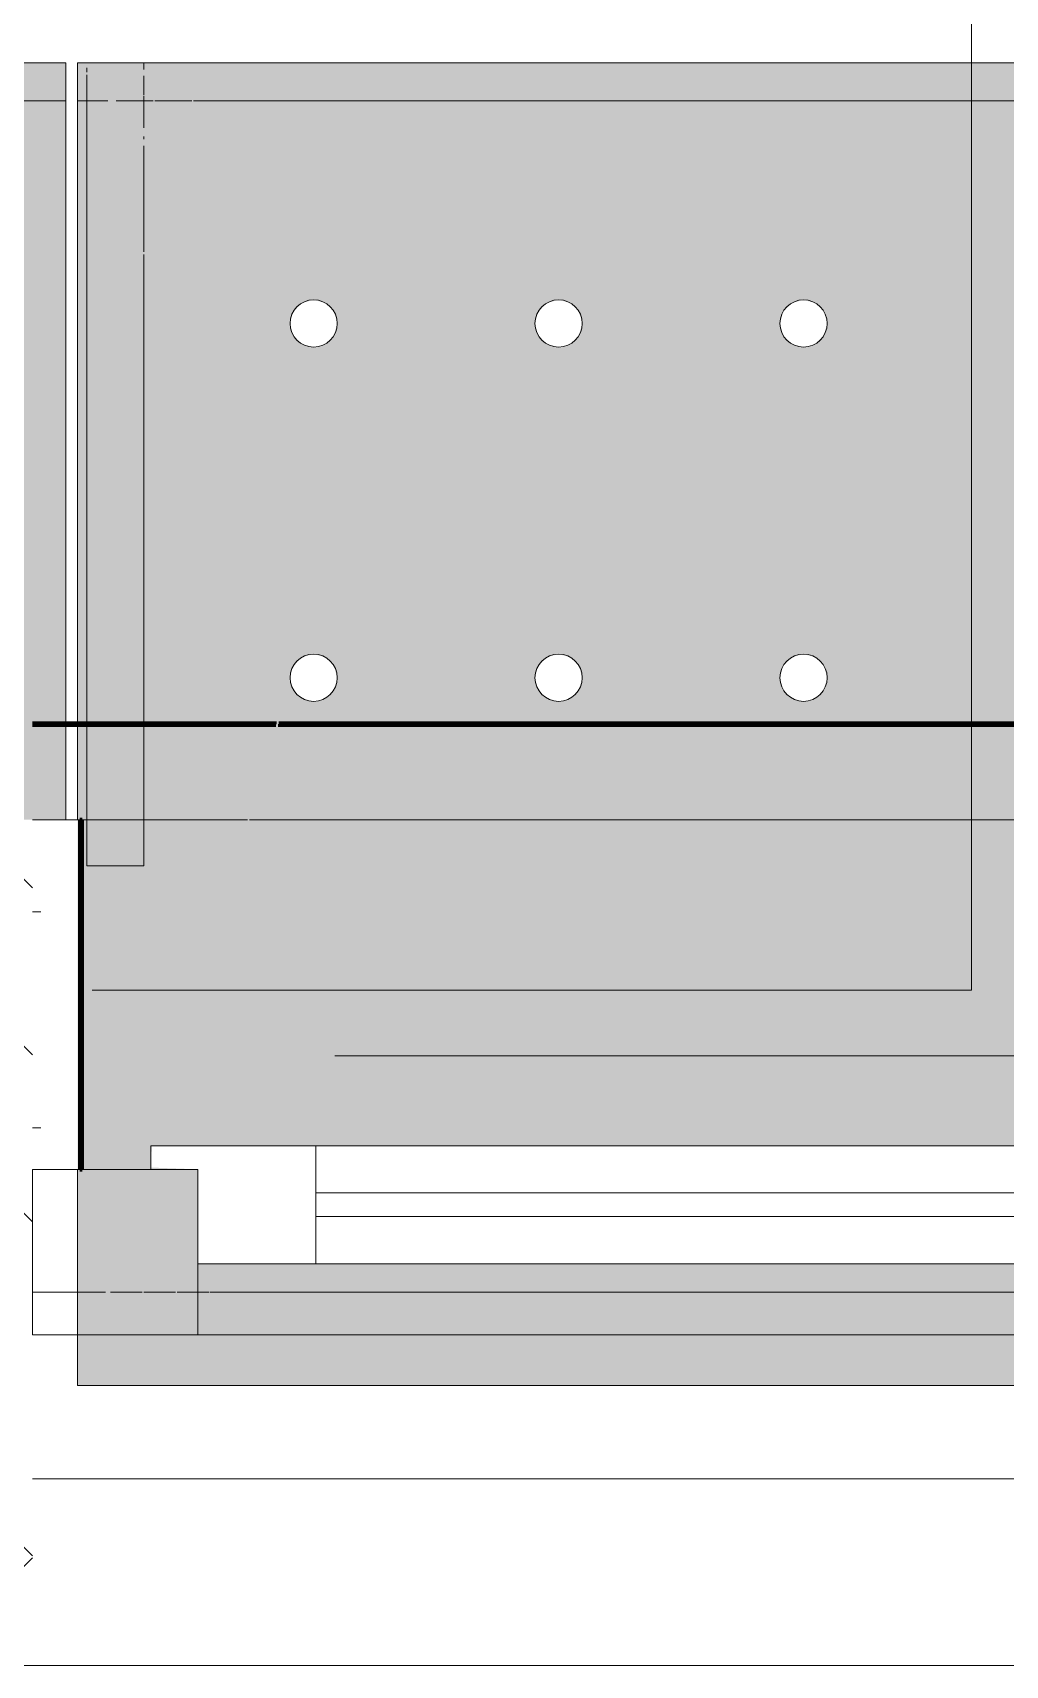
# Model space of a CAD drawing. Header units: millimetres. Extents: x -5426 to 189269, y -8553 to 29000.
# Drawn here: x 33870 to 34282, y -258 to 433 of the extents above; entities that cross this region are included whole.
import ezdxf

# ---------------------------------------------------------------- set-up
doc = ezdxf.new("R2010")
doc.units = ezdxf.units.MM
doc.linetypes.add('Осевая', pattern=[3175, 635, -476.25, 1587.5, -476.25])
for name, color, linetype, lineweight in [('A-GLAZ', 7, 'Continuous', 9), ('A-GLAZ-1', 7, 'Continuous', 13), ('A-WALL', 7, 'Continuous', 9), ('A-WALL-IDEN', 7, 'Continuous', 9), ('I-WALL', 7, 'Continuous', 9), ('Оси-2', 7, 'Осевая', 9)]:
    doc.layers.add(name, color=color, linetype=linetype, lineweight=lineweight)
for name, color, linetype, lineweight, true_color in [('A-WALL-1', 7, 'Continuous', 9, 0xc0c0c0), ('A-WALL-2', 7, 'Continuous', 9, 0xcbc7bf), ('I-WALL-13', 7, 'Continuous', 53, 0xeaa7bf), ('I-WALL-17', 7, 'Continuous', 80, 0xffd2ff), ('I-WALL-3', 7, 'Continuous', 9, 0xc0c0c0), ('I-WALL-4', 7, 'Continuous', 9, 0xcbc7bf), ('S-WALL-ANLY', 7, 'Continuous', 13, 0x008040), ('Знаки-2', 9, 'Continuous', 9, 0x808080), ('Знаки-3', 7, 'Continuous', 9, 0xc1bbaf), ('Знаки-5', 7, 'Continuous', 9, 0xaba79f), ('Знаки-6', 7, 'Continuous', 9, 0xccc5b7), ('Знаки-7', 7, 'Continuous', 9, 0xd5cdbe), ('Знаки-8', 7, 'Continuous', 9, 0xd1cabb), ('Знаки-9', 7, 'Continuous', 9, 0xd4ccbd)]:
    doc.layers.add(name, color=color, linetype=linetype, lineweight=lineweight, true_color=true_color)
doc.layers.add('Знаки-4', color=7, linetype='Continuous', lineweight=9, transparency=0.5)
pattern_1 = [(0, (0, 0), (121.92, 30.48), [10.058, -81.382, 10.058, -81.382, -487.68]), (0, (0, 0), (121.92, 30.48), [-182.88, 10.058, -172.822, 10.058, -81.382, -213.36]), (0, (0, 0), (121.92, 30.48), [-457.2, 10.058, -50.902, 10.058, -142.342]), (120, (45.72, 15.24), (-87.356454, 90.345817), [10.058, -81.382, 10.058, -81.382, -487.68]), (120, (45.72, 15.24), (-87.356454, 90.345817), [-182.88, 10.058, -172.822, 10.058, -81.382, -213.36]), (120, (45.72, 15.24), (-87.356454, 90.345817), [-457.2, 10.058, -50.902, 10.058, -142.342]), (240, (60.96, 76.2), (-34.563546, -120.825817), [10.058, -81.382, 10.058, -81.382, -487.68]), (240, (60.96, 76.2), (-34.563546, -120.825817), [-182.88, 10.058, -172.822, 10.058, -81.382, -213.36]), (240, (60.96, 76.2), (-34.563546, -120.825817), [-457.2, 10.058, -50.902, 10.058, -142.342])]

# ---------------------------------------------------------------- blocks, each defined once
blk = doc.blocks.new('120_Окно_СКБ_2Ст - 120_Окно_СКБ_2Ст 2100х2400 _мал створка справа_-22446225-План отделки стен 3 этажа в осях 1-12')
at = {"layer": 'A-GLAZ'}
for p, q in [((1000.47, -57), (-999.03, -57)), ((1008.01, -57), (1000.7, -57)), ((1015.7, -57), (1008.39, -57)), ((1023.39, -57), (1016.09, -57)), ((1031, -57), (1024.54, -57)), ((1050, -57), (1031, -57)), ((270, -107), (930, -107)), ((930, -117), (270, -117)), ((1003.52, -127), (1030, -127))]:
    blk.add_line(p, q, dxfattribs=at)
at = {"layer": 'A-GLAZ-1'}
for p, q in [((980, -127), (980, -57)), ((980, -57), (1050, -57)), ((1050, -57), (1050, -127)), ((980, -87), (220, -87)), ((930, -137), (930, -87)), ((980, -127), (980, -87)), ((1050, -127), (980, -127)), ((1000, -127), (980, -127)), ((1000, -137), (1000, -127)), ((200, -137), (1000, -137)), ((1000, -137), (200, -137))]:
    blk.add_line(p, q, dxfattribs=at)
blk = doc.blocks.new('Зашивка радиатора_ с перфорацией М5 - Зашивка радиатора_ с перфорацией М5-V54-План отделки стен 3 этажа в осях 1-12')
at = {"layer": 'Знаки-4'}
h = blk.add_hatch(color=256, dxfattribs=at)
h.paths.add_polyline_path([(1406.88, 380), (-310, 380), (-310, -179.94), (1750, -179.94), (1750, 380), (1699, 380)])
h.paths.add_polyline_path([(1041.51, 328.5), (1699, 328.5), (1699, 288.5), (1719, 287.72), (1718.54, 278.5), (919, 278.5), (919, 288.5), (939, 288.5), (939, 328.5)])
h.paths.add_polyline_path([(-54.59, 328.5), (869, 328.5), (869, 288.5), (889, 288.5), (889, 278.5), (-281, 278.5), (-280, 288.5), (-261, 288.5), (-261, 328.5), (-127.53, 328.5)])
h.paths.add_polyline_path([(923.75, 90.35), (928.75, 89.02), (932.41, 85.35), (933.75, 80.35), (932.41, 75.35), (928.75, 71.69), (923.75, 70.35), (918.75, 71.69), (915.09, 75.35), (913.75, 80.35), (915.09, 85.35), (918.75, 89.02), (921.16, 90.01)])
h.paths.add_polyline_path([(1027.5, 90.35), (1032.5, 89.02), (1036.16, 85.35), (1037.5, 80.35), (1036.16, 75.35), (1032.5, 71.69), (1027.5, 70.35), (1022.5, 71.69), (1018.84, 75.35), (1017.5, 80.35), (1018.84, 85.35), (1022.5, 89.02), (1024.91, 90.01)])
h.paths.add_polyline_path([(1338.75, 90.35), (1343.75, 89.02), (1347.41, 85.35), (1348.75, 80.35), (1347.41, 75.35), (1343.75, 71.69), (1338.75, 70.35), (1333.75, 71.69), (1330.09, 75.35), (1328.75, 80.35), (1330.09, 85.35), (1333.75, 89.02), (1336.16, 90.01)])
h.paths.add_polyline_path([(1235, 90.35), (1240, 89.02), (1243.66, 85.35), (1245, 80.35), (1243.66, 75.35), (1240, 71.69), (1235, 70.35), (1230, 71.69), (1226.34, 75.35), (1225, 80.35), (1226.34, 85.35), (1230, 89.02), (1232.41, 90.01)])
h.paths.add_polyline_path([(1442.5, 90.35), (1447.5, 89.02), (1451.16, 85.35), (1452.5, 80.35), (1451.16, 75.35), (1447.5, 71.69), (1442.5, 70.35), (1437.5, 71.69), (1433.84, 75.35), (1432.5, 80.35), (1433.84, 85.35), (1437.5, 89.02), (1439.91, 90.01)])
h.paths.add_polyline_path([(1546.25, 90.35), (1551.25, 89.02), (1554.91, 85.35), (1556.25, 80.35), (1554.91, 75.35), (1551.25, 71.69), (1546.25, 70.35), (1541.25, 71.69), (1537.59, 75.35), (1536.25, 80.35), (1537.59, 85.35), (1541.25, 89.02), (1543.66, 90.01)])
h.paths.add_polyline_path([(1131.25, 90.35), (1136.25, 89.02), (1139.91, 85.35), (1141.25, 80.35), (1139.91, 75.35), (1136.25, 71.69), (1131.25, 70.35), (1126.25, 71.69), (1122.59, 75.35), (1121.25, 80.35), (1122.59, 85.35), (1126.25, 89.02), (1128.66, 90.01)])
h.paths.add_polyline_path([(1650, 90.35), (1655, 89.02), (1658.66, 85.35), (1660, 80.35), (1658.66, 75.35), (1655, 71.69), (1650, 70.35), (1645, 71.69), (1641.34, 75.35), (1640, 80.35), (1641.34, 85.35), (1645, 89.02), (1647.41, 90.01)])
h.paths.add_polyline_path([(820, 90.35), (825, 89.02), (828.66, 85.35), (830, 80.35), (828.66, 75.35), (825, 71.69), (820, 70.35), (815, 71.69), (811.34, 75.35), (810, 80.35), (811.34, 85.35), (815, 89.02), (817.41, 90.01)])
h.paths.add_polyline_path([(716.25, 90.35), (721.25, 89.02), (724.91, 85.35), (726.25, 80.35), (724.91, 75.35), (721.25, 71.69), (716.25, 70.35), (711.25, 71.69), (707.59, 75.35), (706.25, 80.35), (707.59, 85.35), (711.25, 89.02), (713.66, 90.01)])
h.paths.add_polyline_path([(197.5, 90.35), (202.5, 89.02), (206.16, 85.35), (207.5, 80.35), (206.16, 75.35), (202.5, 71.69), (197.5, 70.35), (192.5, 71.69), (188.84, 75.35), (187.5, 80.35), (188.84, 85.35), (192.5, 89.02), (194.91, 90.01)])
h.paths.add_polyline_path([(405, 90.35), (410, 89.02), (413.66, 85.35), (415, 80.35), (413.66, 75.35), (410, 71.69), (405, 70.35), (400, 71.69), (396.34, 75.35), (395, 80.35), (396.34, 85.35), (400, 89.02), (402.41, 90.01)])
h.paths.add_polyline_path([(93.75, 90.35), (98.75, 89.02), (102.41, 85.35), (103.75, 80.35), (102.41, 75.35), (98.75, 71.69), (93.75, 70.35), (88.75, 71.69), (85.09, 75.35), (83.75, 80.35), (85.09, 85.35), (88.75, 89.02), (91.16, 90.01)])
h.paths.add_polyline_path([(-10, 90.35), (-5, 89.02), (-1.34, 85.35), (0, 80.35), (-1.34, 75.35), (-5, 71.69), (-10, 70.35), (-15, 71.69), (-18.66, 75.35), (-20, 80.35), (-18.66, 85.35), (-15, 89.02), (-12.59, 90.01)])
h.paths.add_polyline_path([(301.25, 90.35), (306.25, 89.02), (309.91, 85.35), (311.25, 80.35), (309.91, 75.35), (306.25, 71.69), (301.25, 70.35), (296.25, 71.69), (292.59, 75.35), (291.25, 80.35), (292.59, 85.35), (296.25, 89.02), (298.66, 90.01)])
h.paths.add_polyline_path([(-113.75, 90.35), (-108.75, 89.02), (-105.09, 85.35), (-103.75, 80.35), (-105.09, 75.35), (-108.75, 71.69), (-113.75, 70.35), (-118.75, 71.69), (-122.41, 75.35), (-123.75, 80.35), (-122.41, 85.35), (-118.75, 89.02), (-116.34, 90.01)])
h.paths.add_polyline_path([(-217.5, 90.35), (-212.5, 89.02), (-208.84, 85.35), (-207.5, 80.35), (-208.84, 75.35), (-212.5, 71.69), (-217.5, 70.35), (-222.5, 71.69), (-226.16, 75.35), (-227.5, 80.35), (-226.16, 85.35), (-222.5, 89.02), (-220.09, 90.01)])
h.paths.add_polyline_path([(612.5, 90.35), (617.5, 89.02), (621.16, 85.35), (622.5, 80.35), (621.16, 75.35), (617.5, 71.69), (612.5, 70.35), (607.5, 71.69), (603.84, 75.35), (602.5, 80.35), (603.84, 85.35), (607.5, 89.02), (609.91, 90.01)])
h.paths.add_polyline_path([(508.75, 90.35), (513.75, 89.02), (517.41, 85.35), (518.75, 80.35), (517.41, 75.35), (513.75, 71.69), (508.75, 70.35), (503.75, 71.69), (500.09, 75.35), (498.75, 80.35), (500.09, 85.35), (503.75, 89.02), (506.16, 90.01)])
h.paths.add_polyline_path([(1546.25, -59.65), (1551.25, -60.98), (1554.91, -64.65), (1556.25, -69.65), (1554.91, -74.65), (1551.25, -78.31), (1546.25, -79.65), (1541.25, -78.31), (1537.59, -74.65), (1536.25, -69.65), (1537.59, -64.65), (1541.25, -60.98), (1543.66, -59.99)])
h.paths.add_polyline_path([(1442.5, -59.65), (1447.5, -60.98), (1451.16, -64.65), (1452.5, -69.65), (1451.16, -74.65), (1447.5, -78.31), (1442.5, -79.65), (1437.5, -78.31), (1433.84, -74.65), (1432.5, -69.65), (1433.84, -64.65), (1437.5, -60.98), (1439.91, -59.99)])
h.paths.add_polyline_path([(1131.25, -59.65), (1136.25, -60.98), (1139.91, -64.65), (1141.25, -69.65), (1139.91, -74.65), (1136.25, -78.31), (1131.25, -79.65), (1126.25, -78.31), (1122.59, -74.65), (1121.25, -69.65), (1122.59, -64.65), (1126.25, -60.98), (1128.66, -59.99)])
h.paths.add_polyline_path([(1650, -59.65), (1655, -60.98), (1658.66, -64.65), (1660, -69.65), (1658.66, -74.65), (1655, -78.31), (1650, -79.65), (1645, -78.31), (1641.34, -74.65), (1640, -69.65), (1641.34, -64.65), (1645, -60.98), (1647.41, -59.99)])
h.paths.add_polyline_path([(1235, -59.65), (1240, -60.98), (1243.66, -64.65), (1245, -69.65), (1243.66, -74.65), (1240, -78.31), (1235, -79.65), (1230, -78.31), (1226.34, -74.65), (1225, -69.65), (1226.34, -64.65), (1230, -60.98), (1232.41, -59.99)])
h.paths.add_polyline_path([(820, -59.65), (825, -60.98), (828.66, -64.65), (830, -69.65), (828.66, -74.65), (825, -78.31), (820, -79.65), (815, -78.31), (811.34, -74.65), (810, -69.65), (811.34, -64.65), (815, -60.98), (817.41, -59.99)])
h.paths.add_polyline_path([(1338.75, -59.65), (1343.75, -60.98), (1347.41, -64.65), (1348.75, -69.65), (1347.41, -74.65), (1343.75, -78.31), (1338.75, -79.65), (1333.75, -78.31), (1330.09, -74.65), (1328.75, -69.65), (1330.09, -64.65), (1333.75, -60.98), (1336.16, -59.99)])
h.paths.add_polyline_path([(716.25, -59.65), (721.25, -60.98), (724.91, -64.65), (726.25, -69.65), (724.91, -74.65), (721.25, -78.31), (716.25, -79.65), (711.25, -78.31), (707.59, -74.65), (706.25, -69.65), (707.59, -64.65), (711.25, -60.98), (713.66, -59.99)])
h.paths.add_polyline_path([(923.75, -59.65), (928.75, -60.98), (932.41, -64.65), (933.75, -69.65), (932.41, -74.65), (928.75, -78.31), (923.75, -79.65), (918.75, -78.31), (915.09, -74.65), (913.75, -69.65), (915.09, -64.65), (918.75, -60.98), (921.16, -59.99)])
h.paths.add_polyline_path([(1027.5, -59.65), (1032.5, -60.98), (1036.16, -64.65), (1037.5, -69.65), (1036.16, -74.65), (1032.5, -78.31), (1027.5, -79.65), (1022.5, -78.31), (1018.84, -74.65), (1017.5, -69.65), (1018.84, -64.65), (1022.5, -60.98), (1024.91, -59.99)])
h.paths.add_polyline_path([(612.5, -59.65), (617.5, -60.98), (621.16, -64.65), (622.5, -69.65), (621.16, -74.65), (617.5, -78.31), (612.5, -79.65), (607.5, -78.31), (603.84, -74.65), (602.5, -69.65), (603.84, -64.65), (607.5, -60.98), (609.91, -59.99)])
h.paths.add_polyline_path([(-113.75, -59.65), (-108.75, -60.98), (-105.09, -64.65), (-103.75, -69.65), (-105.09, -74.65), (-108.75, -78.31), (-113.75, -79.65), (-118.75, -78.31), (-122.41, -74.65), (-123.75, -69.65), (-122.41, -64.65), (-118.75, -60.98), (-116.34, -59.99)])
h.paths.add_polyline_path([(-217.5, -59.65), (-212.5, -60.98), (-208.84, -64.65), (-207.5, -69.65), (-208.84, -74.65), (-212.5, -78.31), (-217.5, -79.65), (-222.5, -78.31), (-226.16, -74.65), (-227.5, -69.65), (-226.16, -64.65), (-222.5, -60.98), (-220.09, -59.99)])
h.paths.add_polyline_path([(-10, -59.65), (-5, -60.98), (-1.34, -64.65), (0, -69.65), (-1.34, -74.65), (-5, -78.31), (-10, -79.65), (-15, -78.31), (-18.66, -74.65), (-20, -69.65), (-18.66, -64.65), (-15, -60.98), (-12.59, -59.99)])
h.paths.add_polyline_path([(93.75, -59.65), (98.75, -60.98), (102.41, -64.65), (103.75, -69.65), (102.41, -74.65), (98.75, -78.31), (93.75, -79.65), (88.75, -78.31), (85.09, -74.65), (83.75, -69.65), (85.09, -64.65), (88.75, -60.98), (91.16, -59.99)])
h.paths.add_polyline_path([(197.5, -59.65), (202.5, -60.98), (206.16, -64.65), (207.5, -69.65), (206.16, -74.65), (202.5, -78.31), (197.5, -79.65), (192.5, -78.31), (188.84, -74.65), (187.5, -69.65), (188.84, -64.65), (192.5, -60.98), (194.91, -59.99)])
h.paths.add_polyline_path([(405, -59.65), (410, -60.98), (413.66, -64.65), (415, -69.65), (413.66, -74.65), (410, -78.31), (405, -79.65), (400, -78.31), (396.34, -74.65), (395, -69.65), (396.34, -64.65), (400, -60.98), (402.41, -59.99)])
h.paths.add_polyline_path([(301.25, -59.65), (306.25, -60.98), (309.91, -64.65), (311.25, -69.65), (309.91, -74.65), (306.25, -78.31), (301.25, -79.65), (296.25, -78.31), (292.59, -74.65), (291.25, -69.65), (292.59, -64.65), (296.25, -60.98), (298.66, -59.99)])
h.paths.add_polyline_path([(508.75, -59.65), (513.75, -60.98), (517.41, -64.65), (518.75, -69.65), (517.41, -74.65), (513.75, -78.31), (508.75, -79.65), (503.75, -78.31), (500.09, -74.65), (498.75, -69.65), (500.09, -64.65), (503.75, -60.98), (506.16, -59.99)])
for points in [[(1406.88, -163.94), (-310, -163.94), (-310, -179.94), (1750, -179.94), (1750, -163.94), (1585.08, -163.94)], [(1439.32, -163.94), (1400, -163.94), (1400.68, -179.94), (1440, -179.94), (1440, -163.94)], [(1400, -163.94), (1400.68, -179.94), (1440, -179.94), (1439.32, -163.94), (1400.68, -163.94)], [(1430, -163.94), (1410, -163.94), (1410.34, -179.94), (1430, -179.94)], [(1410.34, -163.94), (1410, -163.94), (1410.34, -179.94), (1430, -179.94), (1429.66, -163.94), (1411.34, -163.94)], [(1505.86, -163.94), (1500, -163.94), (1500.68, -179.94), (1540, -179.94), (1539.32, -163.94), (1510, -163.94)], [(1515, -163.94), (1500, -163.94), (1500.68, -179.94), (1540, -179.94), (1539.32, -163.94), (1517.41, -163.94)], [(1527.07, -163.94), (1510, -163.94), (1510.34, -179.94), (1530, -179.94), (1529.66, -163.94), (1528.66, -163.94)], [(1527.07, -163.94), (1510, -163.94), (1510.34, -179.94), (1530, -179.94), (1529.66, -163.94), (1528.66, -163.94)], [(1612.93, -163.94), (1600, -163.94), (1600.68, -179.94), (1640, -179.94), (1639.32, -163.94), (1614.82, -163.94)], [(1612.93, -163.94), (1600, -163.94), (1600.68, -179.94), (1640, -179.94), (1639.32, -163.94), (1614.82, -163.94)], [(1618.18, -163.94), (1610, -164.84), (1610.34, -179.94), (1630, -179.94), (1629.66, -163.94), (1620, -163.94)], [(1628.66, -163.94), (1610, -164.84), (1610.34, -179.94), (1630, -179.94), (1629.66, -163.94)]]:
    blk.add_hatch(color=256, dxfattribs=at).paths.add_polyline_path(points)
at = {"layer": 'Знаки-2'}
for p, q in [((1750, 380), (-310, 380)), ((1750, 288.5), (1750, 380)), ((1750, -179.94), (1750, 140.5)), ((-310, -179.94), (1750, -179.94))]:
    blk.add_line(p, q, dxfattribs=at)
for centre, start, end in [((1442.5, 80.35), 0, 180), ((1546.25, 80.35), 0, 180), ((1650, 80.35), 0, 180), ((1442.5, 80.35), 180, 360), ((1546.25, 80.35), 180, 0), ((1650, 80.35), 180, 360), ((1442.5, -69.65), 0, 180), ((1546.25, -69.65), 0, 180), ((1650, -69.65), 0, 180), ((1442.5, -69.65), 180, 0), ((1546.25, -69.65), 180, 0), ((1650, -69.65), 180, 0)]:
    blk.add_arc(centre, 10, start, end, dxfattribs=at)
at = {"layer": 'Знаки-3'}
for p, q in [((1400, -163.94), (1340, -163.94)), ((1400, -163.94), (1440, -163.94)), ((1440, -163.94), (1400, -163.94)), ((1500, -163.94), (1440, -163.94)), ((1500, -163.94), (1540, -163.94)), ((1540, -163.94), (1500, -163.94)), ((1600, -163.94), (1540, -163.94)), ((1600, -163.94), (1600.68, -163.94)), ((1600.68, -163.94), (1600, -163.94)), ((1602.68, -163.94), (1610, -163.94)), ((1610, -163.94), (1602.68, -163.94)), ((1610, -163.94), (1617.41, -163.94)), ((1617.41, -163.94), (1610, -163.94)), ((1618.17, -163.94), (1630, -163.94)), ((1630, -163.94), (1618.17, -163.94)), ((1630, -163.94), (1634.14, -163.94)), ((1634.14, -163.94), (1630, -163.94)), ((1634.82, -163.94), (1640, -163.94)), ((1640, -163.94), (1634.82, -163.94)), ((1700.94, -163.94), (1640, -163.94)), ((1717.19, -163.94), (1701.52, -163.94)), ((1721.98, -163.94), (1718.02, -163.94)), ((1721.98, -163.94), (1733.69, -163.94)), ((1737.19, -163.94), (1744.39, -163.94)), ((1744.47, -163.94), (1745.98, -163.94)), ((1750, -163.94), (1745.98, -163.94)), ((1750, -163.94), (1750, -179.94)), ((1340, -179.94), (1400, -179.94)), ((1400, -179.94), (1440, -179.94)), ((1440, -179.94), (1400, -179.94)), ((1440, -179.94), (1500, -179.94)), ((1500, -179.94), (1540, -179.94)), ((1540, -179.94), (1500, -179.94)), ((1540, -179.94), (1600, -179.94)), ((1600, -179.94), (1610, -179.94)), ((1610, -179.94), (1600, -179.94)), ((1610, -179.94), (1630, -179.94)), ((1630, -179.94), (1610, -179.94)), ((1630, -179.94), (1640, -179.94)), ((1640, -179.94), (1630, -179.94)), ((1640, -179.94), (1721.98, -179.94)), ((1745.98, -179.94), (1721.98, -179.94)), ((1745.98, -179.94), (1750, -179.94))]:
    blk.add_line(p, q, dxfattribs=at)
at = {"layer": 'Знаки-5'}
for p, q in [((-310, 380), (1750, 380)), ((1750, 380), (1750, 288.5)), ((1750, 140.5), (1750, -179.94)), ((-145.94, -163.94), (1700.94, -163.94)), ((1701.52, -163.94), (1717.19, -163.94)), ((1718.02, -163.94), (1721.98, -163.94)), ((1745.98, -163.94), (1750, -163.94)), ((1750, -179.94), (1750, -163.94)), ((1750, -179.94), (-310, -179.94)), ((1721.98, -179.94), (-310, -179.94)), ((1750, -179.94), (1745.98, -179.94))]:
    blk.add_line(p, q, dxfattribs=at)
for centre, start, end in [((1442.5, 80.35), 0, 180), ((1546.25, 80.35), 0, 180), ((1650, 80.35), 0, 180), ((1442.5, 80.35), 180, 360), ((1546.25, 80.35), 180, 360), ((1650, 80.35), 180, 360), ((1442.5, -69.65), 0, 180), ((1546.25, -69.65), 0, 180), ((1650, -69.65), 0, 180), ((1442.5, -69.65), 180, 360), ((1546.25, -69.65), 180, 360), ((1650, -69.65), 180, 360)]:
    blk.add_arc(centre, 10, start, end, dxfattribs=at)
at = {"layer": 'Знаки-6'}
for p, q in [((1400, -163.94), (1402.68, -163.94)), ((1410, -163.94), (1400, -163.94)), ((1402.68, -163.94), (1410, -163.94)), ((1410, -163.94), (1414.81, -163.94)), ((1414.81, -163.94), (1410, -163.94)), ((1415, -163.94), (1425, -163.94)), ((1425, -163.94), (1415, -163.94)), ((1425.19, -163.94), (1430, -163.94)), ((1430, -163.94), (1425.19, -163.94)), ((1430, -163.94), (1440, -163.94)), ((1440, -163.94), (1430, -163.94)), ((1500, -163.94), (1510, -163.94)), ((1502.68, -163.94), (1500, -163.94)), ((1510, -163.94), (1502.68, -163.94)), ((1510, -163.94), (1514.81, -163.94)), ((1514.81, -163.94), (1510, -163.94)), ((1515, -163.94), (1525, -163.94)), ((1525, -163.94), (1515, -163.94)), ((1525.19, -163.94), (1530, -163.94)), ((1530, -163.94), (1525.19, -163.94)), ((1530, -163.94), (1540, -163.94)), ((1540, -163.94), (1530, -163.94)), ((1600, -163.94), (1600.68, -163.94)), ((1600.68, -163.94), (1600, -163.94)), ((1602.68, -163.94), (1610, -163.94)), ((1610, -163.94), (1602.68, -163.94)), ((1611.28, -163.94), (1614.82, -163.94)), ((1614.82, -163.94), (1611.28, -163.94)), ((1615, -163.94), (1617.39, -163.94)), ((1617.39, -163.94), (1615, -163.94)), ((1618.16, -163.94), (1620, -163.94)), ((1625, -163.94), (1618.16, -163.94)), ((1620, -163.94), (1625, -163.94)), ((1625.18, -163.94), (1628.72, -163.94)), ((1628.72, -163.94), (1625.18, -163.94)), ((1630, -163.94), (1634.14, -163.94)), ((1634.14, -163.94), (1630, -163.94)), ((1634.82, -163.94), (1640, -163.94)), ((1640, -163.94), (1634.82, -163.94)), ((1400, -179.94), (1405.86, -179.94)), ((1410, -179.94), (1400, -179.94)), ((1405.86, -179.94), (1410, -179.94)), ((1410, -179.94), (1414.81, -179.94)), ((1410.34, -179.94), (1410, -179.94)), ((1414.81, -179.94), (1410.34, -179.94)), ((1415, -179.94), (1425, -179.94)), ((1425, -179.94), (1415, -179.94)), ((1425.19, -179.94), (1430, -179.94)), ((1430, -179.94), (1425.19, -179.94)), ((1430, -179.94), (1439.32, -179.94)), ((1440, -179.94), (1430, -179.94)), ((1439.32, -179.94), (1440, -179.94)), ((1500, -179.94), (1510, -179.94)), ((1510, -179.94), (1500, -179.94)), ((1510, -179.94), (1514.81, -179.94)), ((1510.34, -179.94), (1510, -179.94)), ((1514.81, -179.94), (1510.34, -179.94)), ((1515, -179.94), (1525, -179.94)), ((1517.41, -179.94), (1515, -179.94)), ((1525, -179.94), (1517.41, -179.94)), ((1525.19, -179.94), (1530, -179.94)), ((1527.07, -179.94), (1525.19, -179.94)), ((1530, -179.94), (1527.07, -179.94)), ((1530, -179.94), (1540, -179.94)), ((1540, -179.94), (1530, -179.94)), ((1600, -179.94), (1610, -179.94)), ((1605.86, -179.94), (1600, -179.94)), ((1610, -179.94), (1605.86, -179.94)), ((1611.28, -179.94), (1614.82, -179.94)), ((1614.82, -179.94), (1611.28, -179.94)), ((1615, -179.94), (1620, -179.94)), ((1625, -179.94), (1615, -179.94)), ((1620, -179.94), (1625, -179.94)), ((1625.18, -179.94), (1628.72, -179.94)), ((1628.72, -179.94), (1625.18, -179.94)), ((1630, -179.94), (1640, -179.94)), ((1640, -179.94), (1630, -179.94))]:
    blk.add_line(p, q, dxfattribs=at)
at = {"layer": 'Знаки-7'}
for p, q in [((1414.82, -163.94), (1411.34, -163.94)), ((1425, -163.94), (1415, -163.94)), ((1428.66, -163.94), (1425.18, -163.94)), ((1514.82, -163.94), (1511.34, -163.94)), ((1525, -163.94), (1515, -163.94)), ((1528.66, -163.94), (1525.18, -163.94)), ((1614.82, -163.94), (1611.34, -163.94)), ((1617.41, -163.94), (1615, -163.94)), ((1625, -163.94), (1618.18, -163.94)), ((1628.66, -163.94), (1625.18, -163.94)), ((1411.34, -179.94), (1414.82, -179.94)), ((1415, -179.94), (1425, -179.94)), ((1425.18, -179.94), (1428.66, -179.94)), ((1511.34, -179.94), (1514.82, -179.94)), ((1515, -179.94), (1525, -179.94)), ((1525.18, -179.94), (1528.66, -179.94)), ((1611.34, -179.94), (1614.82, -179.94)), ((1615, -179.94), (1625, -179.94)), ((1625.18, -179.94), (1628.66, -179.94))]:
    blk.add_line(p, q, dxfattribs=at)
at = {"layer": 'Знаки-8'}
for p, q in [((1405.86, -163.94), (1400.68, -163.94)), ((1410, -163.94), (1406.88, -163.94)), ((1410, -163.94), (1411.34, -163.94)), ((1410.34, -163.94), (1410, -163.94)), ((1411.34, -163.94), (1410.34, -163.94)), ((1411.34, -163.94), (1414.81, -163.94)), ((1414.81, -163.94), (1411.34, -163.94)), ((1415, -163.94), (1422.59, -163.94)), ((1422.59, -163.94), (1415, -163.94)), ((1422.59, -163.94), (1425, -163.94)), ((1425, -163.94), (1422.59, -163.94)), ((1425.19, -163.94), (1428.66, -163.94)), ((1428.66, -163.94), (1425.19, -163.94)), ((1428.66, -163.94), (1430, -163.94)), ((1430, -163.94), (1428.66, -163.94)), ((1439.32, -163.94), (1430, -163.94)), ((1510, -163.94), (1500.68, -163.94)), ((1511.28, -163.94), (1514.82, -163.94)), ((1514.82, -163.94), (1511.28, -163.94)), ((1515, -163.94), (1525, -163.94)), ((1525, -163.94), (1515, -163.94)), ((1525.18, -163.94), (1528.72, -163.94)), ((1528.72, -163.94), (1525.18, -163.94)), ((1539.32, -163.94), (1530, -163.94)), ((1610, -163.94), (1602.68, -163.94)), ((1610, -163.94), (1611.34, -163.94)), ((1612.93, -163.94), (1610, -163.94)), ((1611.34, -163.94), (1614.81, -163.94)), ((1614.81, -163.94), (1612.93, -163.94)), ((1615, -163.94), (1617.41, -163.94)), ((1617.41, -163.94), (1615, -163.94)), ((1618.17, -163.94), (1625, -163.94)), ((1622.59, -163.94), (1618.17, -163.94)), ((1625, -163.94), (1622.59, -163.94)), ((1625.19, -163.94), (1629.66, -163.94)), ((1628.66, -163.94), (1625.19, -163.94)), ((1630, -163.94), (1628.66, -163.94)), ((1629.66, -163.94), (1630, -163.94)), ((1634.14, -163.94), (1630, -163.94)), ((1639.32, -163.94), (1634.73, -163.94)), ((1733.69, -163.94), (1721.98, -163.94)), ((1744.39, -163.94), (1737.19, -163.94)), ((1745.98, -163.94), (1744.47, -163.94)), ((1400.68, -179.94), (1405.86, -179.94)), ((1406.88, -179.94), (1410, -179.94)), ((1410, -179.94), (1414.81, -179.94)), ((1414.81, -179.94), (1410, -179.94)), ((1415, -179.94), (1425, -179.94)), ((1425, -179.94), (1415, -179.94)), ((1425.19, -179.94), (1430, -179.94)), ((1430, -179.94), (1425.19, -179.94)), ((1430, -179.94), (1439.32, -179.94)), ((1500.68, -179.94), (1510, -179.94)), ((1511.28, -179.94), (1514.82, -179.94)), ((1514.82, -179.94), (1511.28, -179.94)), ((1515, -179.94), (1525, -179.94)), ((1525, -179.94), (1515, -179.94)), ((1525.18, -179.94), (1528.72, -179.94)), ((1528.72, -179.94), (1525.18, -179.94)), ((1530, -179.94), (1539.32, -179.94)), ((1600.68, -179.94), (1610, -179.94)), ((1610, -179.94), (1614.81, -179.94)), ((1614.81, -179.94), (1610, -179.94)), ((1615, -179.94), (1625, -179.94)), ((1625, -179.94), (1615, -179.94)), ((1625.19, -179.94), (1630, -179.94)), ((1630, -179.94), (1625.19, -179.94)), ((1630, -179.94), (1639.32, -179.94)), ((1721.98, -179.94), (1745.98, -179.94))]:
    blk.add_line(p, q, dxfattribs=at)
at = {"layer": 'Знаки-9'}
for p, q in [((1411.28, -163.94), (1414.82, -163.94)), ((1414.82, -163.94), (1411.28, -163.94)), ((1415, -163.94), (1425, -163.94)), ((1425, -163.94), (1415, -163.94)), ((1425.18, -163.94), (1428.72, -163.94)), ((1428.72, -163.94), (1425.18, -163.94)), ((1510, -163.94), (1512.93, -163.94)), ((1511.34, -163.94), (1510, -163.94)), ((1514.81, -163.94), (1511.34, -163.94)), ((1512.93, -163.94), (1514.81, -163.94)), ((1515, -163.94), (1522.59, -163.94)), ((1517.41, -163.94), (1515, -163.94)), ((1525, -163.94), (1517.41, -163.94)), ((1522.59, -163.94), (1525, -163.94)), ((1525.19, -163.94), (1528.66, -163.94)), ((1527.07, -163.94), (1525.19, -163.94)), ((1529.66, -163.94), (1527.07, -163.94)), ((1528.66, -163.94), (1530, -163.94)), ((1530, -163.94), (1529.66, -163.94)), ((1611.28, -163.94), (1614.82, -163.94)), ((1614.82, -163.94), (1611.28, -163.94)), ((1615, -163.94), (1617.39, -163.94)), ((1617.39, -163.94), (1615, -163.94)), ((1618.16, -163.94), (1625, -163.94)), ((1625, -163.94), (1618.16, -163.94)), ((1625.18, -163.94), (1628.72, -163.94)), ((1628.72, -163.94), (1625.18, -163.94)), ((1411.28, -179.94), (1414.82, -179.94)), ((1414.82, -179.94), (1411.28, -179.94)), ((1415, -179.94), (1425, -179.94)), ((1425, -179.94), (1415, -179.94)), ((1425.18, -179.94), (1428.72, -179.94)), ((1428.72, -179.94), (1425.18, -179.94)), ((1510, -179.94), (1514.81, -179.94)), ((1514.81, -179.94), (1510, -179.94)), ((1515, -179.94), (1525, -179.94)), ((1525, -179.94), (1515, -179.94)), ((1525.19, -179.94), (1530, -179.94)), ((1530, -179.94), (1525.19, -179.94)), ((1611.28, -179.94), (1614.82, -179.94)), ((1614.82, -179.94), (1611.28, -179.94)), ((1615, -179.94), (1625, -179.94)), ((1625, -179.94), (1615, -179.94)), ((1625.18, -179.94), (1628.72, -179.94)), ((1628.72, -179.94), (1625.18, -179.94))]:
    blk.add_line(p, q, dxfattribs=at)
blk = doc.blocks.new('Зашивка без перфорации М3 - М3_3-V55-План отделки стен 3 этажа в осях 1-12')
at = {"layer": 'Знаки-4'}
for points in [[(-415.97, 140.5), (-430, 140.5), (-430, -179.94), (-175.97, -179.94), (-176.02, 100.5), (-415.97, 100.5)], [(-430, -163.94), (-430, -179.94), (-175.97, -179.94), (-175.97, -163.94), (-412.71, -163.94)]]:
    blk.add_hatch(color=256, dxfattribs=at).paths.add_polyline_path(points)
at = {"layer": 'Знаки-2'}
for p, q in [((-430, 140.5), (-430, -179.94)), ((-430, -179.94), (-175.97, -179.94))]:
    blk.add_line(p, q, dxfattribs=at)
at = {"layer": 'Знаки-3'}
for p, q in [((-175.97, -163.94), (-430, -163.94)), ((-430, -163.94), (-430, -179.94)), ((-430, -179.94), (-175.97, -179.94))]:
    blk.add_line(p, q, dxfattribs=at)
at = {"layer": 'Знаки-5'}
for p, q in [((-430, -179.94), (-430, 140.5)), ((-430, -163.94), (-175.97, -163.94)), ((-430, -163.94), (-430, -179.94)), ((-175.97, -179.94), (-430, -179.94)), ((-175.97, -179.94), (-430, -179.94))]:
    blk.add_line(p, q, dxfattribs=at)
blk = doc.blocks.new('Зашивка_ опоясывающая панель - Зашивка_ опоясывающая панель-V57-План отделки стен 3 этажа в осях 1-12')
at = {"layer": 'Знаки-4'}
for points in [[(-406, -100.5), (-406, 180), (-430, 178.96), (-430, -100.5), (-411.08, -100.5)], [(-430, -160), (-406, -160), (-406, 180), (-430, 178.96), (-430, -116.65)]]:
    blk.add_hatch(color=256, dxfattribs=at).paths.add_polyline_path(points)
at = {"layer": 'Знаки-2'}
blk.add_line((-430, 180), (-406, 180), dxfattribs=at)
at = {"layer": 'Знаки-3'}
for p, q in [((-430, 180), (-406, 180)), ((-430, 163.94), (-430, -100.5)), ((-430, -100.5), (-430, 163.94)), ((-406, 163.94), (-406, 152.45)), ((-406, 152.45), (-406, 163.94)), ((-406, 148.81), (-406, 147.64)), ((-406, 147.64), (-406, 148.81)), ((-406, 144.93), (-406, 100.01)), ((-406, 100.01), (-406, 144.93)), ((-406, 98.9), (-406, -100.5)), ((-406, -100.5), (-406, 98.9))]:
    blk.add_line(p, q, dxfattribs=at)
at = {"layer": 'Знаки-5'}
for p, q in [((-430, 180), (-406, 180)), ((-430, 180), (-406, 180)), ((-406, 179.94), (-406, 177.22)), ((-430, 175.99), (-430, 177.93)), ((-430, 168.47), (-430, 174.91)), ((-406, 174.48), (-406, 170.8)), ((-430, -160), (-430, 168.31)), ((-406, 170.69), (-406, 166.27)), ((-406, 165.92), (-406, 152.45)), ((-406, 148.81), (-406, 147.64)), ((-406, 144.93), (-406, 100.01)), ((-406, 98.9), (-406, -160)), ((-430, -160), (-406, -160))]:
    blk.add_line(p, q, dxfattribs=at)
at = {"layer": 'Знаки-6'}
for p, q in [((-406, 179.94), (-406, 177.22)), ((-406, 177.22), (-406, 179.94)), ((-430, 177.93), (-430, 175.99)), ((-430, 175.99), (-430, 177.93)), ((-430, 174.91), (-430, 168.47)), ((-430, 168.47), (-430, 174.91)), ((-406, 174.48), (-406, 170.8)), ((-406, 170.8), (-406, 174.48)), ((-430, 168.31), (-430, 163.94)), ((-430, 163.94), (-430, 168.31)), ((-406, 170.69), (-406, 166.27)), ((-406, 166.27), (-406, 170.69)), ((-406, 165.92), (-406, 163.94)), ((-406, 163.94), (-406, 165.92)), ((-430, 163.94), (-430, -100.5)), ((-406, 152.45), (-406, 163.94)), ((-406, 147.64), (-406, 148.81)), ((-406, 100.01), (-406, 144.93)), ((-406, -100.5), (-406, 98.9))]:
    blk.add_line(p, q, dxfattribs=at)
at = {"layer": 'Знаки-8'}
for p, q in [((-406, 177.22), (-406, 179.94)), ((-430, 177.93), (-430, 175.99)), ((-430, 174.91), (-430, 168.47)), ((-406, 170.8), (-406, 174.48)), ((-430, 168.31), (-430, 163.94)), ((-406, 166.27), (-406, 170.69)), ((-406, 163.94), (-406, 165.92))]:
    blk.add_line(p, q, dxfattribs=at)

msp = doc.modelspace()

# ---------------------------------------------------------------- hatches: boundary and pattern name
at = {"layer": 'A-WALL'}
h = msp.add_hatch(dxfattribs=at)
h.set_pattern_fill('FP_9', color=256, style=0, pattern_type=2)
h.set_pattern_definition([(135, (0, 0), (-35.35534, -35.35534), [])])
h.paths.add_polyline_path([(38540, -100), (38540, 100), (38490, 100), (38490, -100)])
h.paths.add_polyline_path([(37990, -100), (37990, 100), (37423, 100), (37423, -100), (37885.81, -100)])
h.paths.add_polyline_path([(33866.75, -100), (33870, -100), (33870, 100), (33610, 100), (33610, -100)])
h.paths.add_polyline_path([(32110, -100), (32110, 100), (30882.83, 100), (30882.83, -100), (32039.9, -100)])
h.paths.add_polyline_path([(35970, -100), (36523, -100), (36523, 100), (35970, 100), (35970, 22.22)])
h.paths.add_polyline_path([(25097.89, -100), (25560, -100), (25560, 100), (24810, 100), (24810, -100)])
h.paths.add_polyline_path([(21610, -100), (21910, -100), (21910, 100), (21610, 100), (21610, 22.22)])
h.paths.add_polyline_path([(20710, -100), (20710, 100), (19360, 100), (19360, -100), (20348.09, -100)])
h.paths.add_polyline_path([(26160, -100), (26409.74, -100), (26409.74, 100), (26160, 100), (26160, -41.22)])
h.paths.add_polyline_path([(22510, -100), (22710, -100), (22710, 100), (22510, 100), (22510, -50)])
h.paths.add_polyline_path([(29982.83, -100), (29982.83, 100), (29809.74, 100), (29809.74, -100), (29847.69, -100)])
h.paths.add_polyline_path([(12160, -100), (12160, 100), (12010, 100), (12010, -100)])
h.paths.add_polyline_path([(10483.13, -100), (11110, -100), (11110, 100), (10359.74, 100), (10359.74, -100)])
h.paths.add_polyline_path([(14860, -100), (15610, -100), (15610, 100), (14860, 100), (14860, 22.22)])
h.paths.add_polyline_path([(16510, -100), (17260, -100), (17260, 100), (16510, 100), (16510, 22.22)])
h.paths.add_polyline_path([(7660, -100), (7660, 100), (6830, 100), (6830, -100), (7194.81, -100)])
h = msp.add_hatch(dxfattribs=at)
h.set_pattern_fill('FP_11', color=256, style=0, pattern_type=2)
h.set_pattern_definition([(45, (0, 0), (-70.71068, 70.71068), []), (135, (0, 0), (-70.71068, -70.71068), [])])
h.paths.add_polyline_path([(35970, -250), (36523, -250), (36523, -100), (35970, -100), (35970, -216.78)])
h.paths.add_polyline_path([(33870, -250), (33870, -100), (33010, -100), (33010, -250), (33501.38, -250)])
h.paths.add_polyline_path([(32039.9, -250), (32110, -250), (32110, -100), (30882.83, -100), (30882.83, -250), (31309.16, -250)])
h.paths.add_polyline_path([(38987.65, -250), (38987.65, -100), (37423, -100), (37423, -250), (38616.55, -250)])
h.paths.add_polyline_path([(29982.83, -250), (29982.83, -100), (29209.74, -100), (29209.74, -250), (29847.69, -250)])
h.paths.add_polyline_path([(21809.57, -250), (22710, -250), (22710, -100), (21610, -100), (21610, -250)])
h.paths.add_polyline_path([(26194, -250), (26409.74, -250), (26409.74, -100), (24810, -100), (24810, -250), (25463.26, -250)])
h.paths.add_polyline_path([(15610, -250), (15610, -100), (14860, -100), (14860, -250), (15232.93, -250)])
h.paths.add_polyline_path([(12760, -250), (12760, -100), (12010, -100), (12010, -250), (12309.97, -250)])
h.paths.add_polyline_path([(20710, -250), (20710, -100), (19360, -100), (19360, -250), (20348.09, -250)])
h.paths.add_polyline_path([(16510, -250), (17260, -250), (17260, -100), (16510, -100), (16510, -216.78)])
h.paths.add_polyline_path([(8259.74, -250), (8259.74, -100), (6830, -100), (6830, -250), (7925.55, -250)])
h.paths.add_polyline_path([(11110, -250), (11110, -100), (10359.74, -100), (10359.74, -250), (10848.5, -250)])
h.paths.add_polyline_path([(3730, -250), (3730, -100), (-260, -100), (-260, -250), (3541.12, -250)])
at = {"layer": 'I-WALL'}
h = msp.add_hatch(dxfattribs=at)
h.set_pattern_fill('FP_36', color=256, style=0, pattern_type=2)
h.set_pattern_definition(pattern_1)
h.paths.add_polyline_path([(36424.33, 100), (36523, 100), (36523, 140), (35970, 140), (35970, 100), (36058.96, 100)])
h.paths.add_polyline_path([(33866.75, 100), (33870, 100), (33870, 140), (33630, 140), (33630, 100)])
h.paths.add_polyline_path([(37970, 100), (37970, 140), (37423, 140), (37423, 100), (37885.81, 100)])
h = msp.add_hatch(dxfattribs=at)
h.set_pattern_fill('FP_36', color=256, style=0, pattern_type=2)
h.set_pattern_definition(pattern_1)
h.paths.add_polyline_path([(33870, -48), (33890, -48), (33890, 100), (33870, 100), (33870, 22.22)])

# ---------------------------------------------------------------- linework, layer by layer
at = {"layer": 'A-WALL'}
msp.add_line((33900.86, -100), (33900.86, -100), dxfattribs=at)
at = {"layer": 'A-WALL-1'}
msp.add_line((29982.83, -258), (38987.65, -258), dxfattribs=at)
at = {"layer": 'A-WALL-2'}
for p, q in [((33902.97, -100), (33916.4, -100)), ((33917.11, -100), (33930.53, -100)), ((33931.24, -100), (33944.67, -100)), ((33945.08, -100), (35893.94, -100))]:
    msp.add_line(p, q, dxfattribs=at)
at = {"layer": 'A-WALL-IDEN'}
for p, q in [((34267.59, 27.9), (34267.59, 706.12)), ((33895.21, 27.9), (34267.59, 27.9))]:
    msp.add_line(p, q, dxfattribs=at)
at = {"layer": 'I-WALL-13'}
for p, q in [((33870, 141), (33973.25, 141)), ((33972.95, 140), (33870, 140)), ((35871.06, 140), (33974, 140)), ((33974.31, 141), (35870.78, 141))]:
    msp.add_line(p, q, dxfattribs=at)
at = {"layer": 'I-WALL-17'}
for p, q in [((33891, 100), (33890, 100)), ((33890, 100), (33890, -48)), ((33891, -48), (33891, 100)), ((33890, -48), (33891, -48))]:
    msp.add_line(p, q, dxfattribs=at)
at = {"layer": 'I-WALL-3'}
for p, q in [((33870, 140), (33870, 140)), ((33870, -48), (33890, -48)), ((33900.86, -100), (33870, -100))]:
    msp.add_line(p, q, dxfattribs=at)
at = {"layer": 'I-WALL-4'}
for p, q in [((33890, 100), (33870, 100)), ((33960.93, 100), (33891, 100)), ((35876.28, 100), (33961.84, 100))]:
    msp.add_line(p, q, dxfattribs=at)
at = {"layer": 'S-WALL-ANLY'}
for p, q in [((35970, -179), (33870, -179)), ((33870, -179), (35970, -179))]:
    msp.add_line(p, q, dxfattribs=at)
at = {"layer": 'Оси-2'}
msp.add_line((-2038.22, 0), (36260, 0), dxfattribs=at)

# ---------------------------------------------------------------- block references
at = {"layer": 'A-GLAZ', "rotation": 180}
msp.add_blockref('120_Окно_СКБ_2Ст - 120_Окно_СКБ_2Ст 2100х2400 _мал створка справа_-22446225-План отделки стен 3 этажа в осях 1-12', (34920, -175), dxfattribs=at)
at = {"layer": 'Знаки-3', "rotation": 180}
for name, p in [('Зашивка без перфорации М3 - М3_3-V55-План отделки стен 3 этажа в осях 1-12', (33454.03, 240.5)), ('Зашивка радиатора_ с перфорацией М5 - Зашивка радиатора_ с перфорацией М5-V54-План отделки стен 3 этажа в осях 1-12', (35639, 240.5))]:
    msp.add_blockref(name, p, dxfattribs=at)
at = {"layer": 'Знаки-5'}
msp.add_blockref('Зашивка_ опоясывающая панель - Зашивка_ опоясывающая панель-V57-План отделки стен 3 этажа в осях 1-12', (34323.02, 240.5), dxfattribs=at)

doc.saveas('drawing.dxf')
